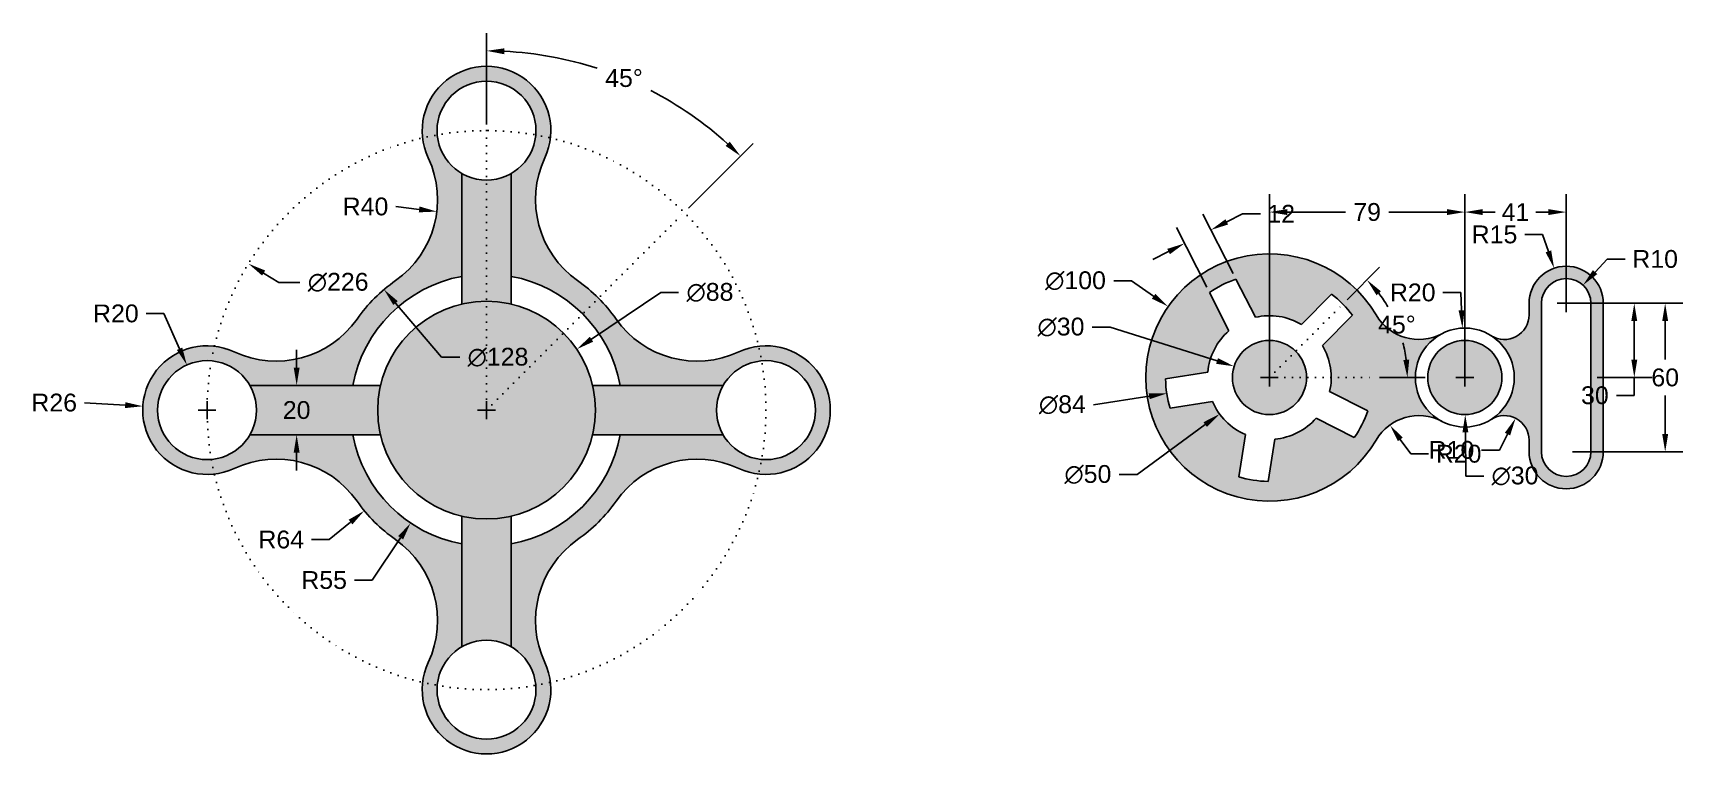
# Model space of a CAD drawing. Header units: millimetres. Extents: x 491 to 5097, y 346 to 928.
# Drawn here: x 491 to 1158, y 500 to 791 of the extents above; entities that cross this region are included whole.
import ezdxf

# ---------------------------------------------------------------- set-up
doc = ezdxf.new("R2010")
doc.units = ezdxf.units.MM
doc.linetypes.add('ACAD_ISO07W100', pattern=[3, 0, -3])
doc.layers.add('dimension', color=160, linetype='Continuous')
doc.styles.get("Standard").update_dxf_attribs({"font": 'arial_0.ttf'})
doc.dimstyles.new('Copy of Standard', dxfattribs={"dimscale": 40, "dimtxt": 0.18, "dimasz": 0.18, "dimexe": 0.18, "dimexo": 0.0625, "dimgap": 0.09, "dimtad": 0, "dimtih": 1, "dimtoh": 1, "dimdec": 0, "dimzin": 0, "dimdsep": 46, "dimtxsty": 'Standard', "dimcen": 0.09, "dimclrd": 5, "dimclre": 5, "dimclrt": 5, "dimadec": 0, "dimazin": 0, "dimtfac": 1, "dimtdec": 0, "dimtofl": 0, "dimtmove": 0, "dimatfit": 3, "dimfxl": 1, "dimtolj": 1, "dimtzin": 0, "dimarcsym": 0})
doc.dimstyles.get("Standard").update_dxf_attribs({"dimscale": 40, "dimtxt": 0.18, "dimasz": 0.18, "dimexe": 0.18, "dimexo": 0.0625, "dimgap": 0.09, "dimtad": 0, "dimtih": 1, "dimtoh": 1, "dimdec": 4, "dimzin": 0, "dimdsep": 46, "dimtxsty": 'Standard', "dimcen": 0.09, "dimclrd": 5, "dimclre": 5, "dimclrt": 5, "dimadec": 0, "dimazin": 0, "dimtfac": 1, "dimtdec": 4, "dimtofl": 0, "dimtmove": 0, "dimatfit": 3, "dimfxl": 1, "dimtolj": 1, "dimtzin": 0, "dimarcsym": 0})

# ---------------------------------------------------------------- blocks, each defined once
blk = doc.blocks.new('*D19')
at = {"layer": 'Defpoints', "color": 0, "transparency": 16777216}
for p in [(746.64, 764.79), (674.02, 752), (753.92, 718.9), (674.02, 639), (674.02, 639)]:
    blk.add_point(p, dxfattribs=at)
at = {"layer": 'dimension', "color": 5, "lineweight": -2, "transparency": 16777216}
for p, q in [((674.02, 754.5), (674.02, 791.45)), ((755.69, 720.67), (781.82, 746.8))]:
    blk.add_line(p, q, dxfattribs=at)
for start, end in [(72.04441, 87.15963), (47.84037, 62.80069)]:
    blk.add_arc((674.02, 639), 145.25, start, end, dxfattribs=at)
at = {"layer": 'dimension', "color": 5, "transparency": 16777216}
for points in [[(681.19, 782.87), (681.24, 785.27), (674.02, 784.25)], [(772.34, 747.54), (770.68, 745.8), (776.73, 741.71)]]:
    blk.add_solid(points, dxfattribs=at)
at = {"layer": 'dimension', "color": 5, "transparency": 16777216, "insert": (729.6, 773.2), "char_height": 7.2, "attachment_point": 5}
blk.add_mtext('\\A1;45°', dxfattribs=at)
blk = doc.blocks.new('*D20')
at = {"layer": 'Defpoints', "color": 0, "transparency": 16777216}
for p in [(632.56, 687.76), (715.47, 590.24)]:
    blk.add_point(p, dxfattribs=at)
at = {"layer": 'dimension', "color": 5, "lineweight": -2, "transparency": 16777216}
for p, q in [((655.85, 660.37), (637.23, 682.28)), ((663.17, 660.37), (655.85, 660.37))]:
    blk.add_line(p, q, dxfattribs=at)
at = {"layer": 'dimension', "color": 5, "transparency": 16777216}
blk.add_solid([(638.14, 683.05), (636.31, 681.5), (632.56, 687.76)], dxfattribs=at)
at = {"layer": 'dimension', "color": 5, "transparency": 16777216, "insert": (678.65, 660.37), "char_height": 7.2, "attachment_point": 5}
blk.add_mtext('\\A1;∅128', dxfattribs=at)
blk = doc.blocks.new('*D21')
at = {"layer": 'Defpoints', "color": 0, "transparency": 16777216}
for p in [(577.76, 698.19), (770.27, 579.81)]:
    blk.add_point(p, dxfattribs=at)
at = {"layer": 'dimension', "color": 5, "lineweight": -2, "transparency": 16777216}
for p, q in [((590.03, 690.65), (583.89, 694.42)), ((598.56, 690.65), (590.03, 690.65))]:
    blk.add_line(p, q, dxfattribs=at)
at = {"layer": 'dimension', "color": 5, "transparency": 16777216}
blk.add_solid([(584.52, 695.44), (583.27, 693.4), (577.76, 698.19)], dxfattribs=at)
at = {"layer": 'dimension', "color": 5, "transparency": 16777216, "insert": (614.03, 690.65), "char_height": 7.2, "attachment_point": 5}
blk.add_mtext('\\A1;∅226', dxfattribs=at)
blk = doc.blocks.new('*D12')
at = {"layer": 'Defpoints', "color": 0, "transparency": 16777216}
for p in [(710.49, 663.62), (637.55, 614.38)]:
    blk.add_point(p, dxfattribs=at)
at = {"layer": 'dimension', "color": 5, "lineweight": -2, "transparency": 16777216}
for p, q in [((744.48, 686.57), (716.45, 667.65)), ((751.68, 686.57), (744.48, 686.57)), ((674.02, 635.4), (674.02, 642.6)), ((670.42, 639), (677.62, 639))]:
    blk.add_line(p, q, dxfattribs=at)
at = {"layer": 'dimension', "color": 5, "transparency": 16777216}
blk.add_solid([(715.78, 668.64), (717.12, 666.65), (710.49, 663.62)], dxfattribs=at)
at = {"layer": 'dimension', "color": 5, "transparency": 16777216, "insert": (764.36, 686.57), "char_height": 7.2, "attachment_point": 5}
blk.add_mtext('\\A1;∅88', dxfattribs=at)
blk = doc.blocks.new('*D13')
at = {"layer": 'Defpoints', "color": 0, "transparency": 16777216}
for p in [(614.21, 724.08), (653.92, 719.28)]:
    blk.add_point(p, dxfattribs=at)
at = {"layer": 'dimension', "color": 5, "lineweight": -2, "transparency": 16777216}
blk.add_line((637.28, 721.29), (646.77, 720.14), dxfattribs=at)
at = {"layer": 'dimension', "color": 5, "transparency": 16777216}
blk.add_solid([(646.92, 721.33), (646.63, 718.95), (653.92, 719.28)], dxfattribs=at)
at = {"layer": 'dimension', "color": 5, "transparency": 16777216, "insert": (625.09, 721.29), "char_height": 7.2, "attachment_point": 5}
blk.add_mtext('\\A1;R40', dxfattribs=at)
blk = doc.blocks.new('*D14')
at = {"layer": 'Defpoints', "color": 0, "transparency": 16777216}
for p in [(674.02, 639), (624.59, 598.34)]:
    blk.add_point(p, dxfattribs=at)
at = {"layer": 'dimension', "color": 5, "lineweight": -2, "transparency": 16777216}
for p, q in [((674.02, 635.4), (674.02, 642.6)), ((670.42, 639), (677.62, 639)), ((610.4, 586.66), (619.03, 593.76)), ((603.2, 586.66), (610.4, 586.66))]:
    blk.add_line(p, q, dxfattribs=at)
at = {"layer": 'dimension', "color": 5, "transparency": 16777216}
blk.add_solid([(618.27, 594.69), (619.8, 592.84), (624.59, 598.34)], dxfattribs=at)
at = {"layer": 'dimension', "color": 5, "transparency": 16777216, "insert": (591.01, 586.66), "char_height": 7.2, "attachment_point": 5}
blk.add_mtext('\\A1;R64', dxfattribs=at)
blk = doc.blocks.new('*D15')
at = {"layer": 'Defpoints', "color": 0, "transparency": 16777216}
for p in [(674.02, 639), (643.31, 593.37)]:
    blk.add_point(p, dxfattribs=at)
at = {"layer": 'dimension', "color": 5, "lineweight": -2, "transparency": 16777216}
for p, q in [((674.02, 635.4), (674.02, 642.6)), ((670.42, 639), (677.62, 639)), ((627.78, 570.28), (639.29, 587.4)), ((620.58, 570.28), (627.78, 570.28))]:
    blk.add_line(p, q, dxfattribs=at)
at = {"layer": 'dimension', "color": 5, "transparency": 16777216}
blk.add_solid([(638.3, 588.07), (640.29, 586.73), (643.31, 593.37)], dxfattribs=at)
at = {"layer": 'dimension', "color": 5, "transparency": 16777216, "insert": (608.35, 570.28), "char_height": 7.2, "attachment_point": 5}
blk.add_mtext('\\A1;R55', dxfattribs=at)
blk = doc.blocks.new('*D16')
at = {"layer": 'Defpoints', "color": 0, "transparency": 16777216}
for p in [(552.84, 657.25), (561.02, 639)]:
    blk.add_point(p, dxfattribs=at)
at = {"layer": 'dimension', "color": 5, "lineweight": -2, "transparency": 16777216}
for p, q in [((536.33, 678.05), (543.53, 678.05)), ((543.53, 678.05), (549.9, 663.82)), ((561.02, 635.4), (561.02, 642.6)), ((557.42, 639), (564.62, 639))]:
    blk.add_line(p, q, dxfattribs=at)
at = {"layer": 'dimension', "color": 5, "transparency": 16777216}
blk.add_solid([(550.99, 664.31), (548.8, 663.33), (552.84, 657.25)], dxfattribs=at)
at = {"layer": 'dimension', "color": 5, "transparency": 16777216, "insert": (524.14, 678.05), "char_height": 7.2, "attachment_point": 5}
blk.add_mtext('\\A1;R20', dxfattribs=at)
blk = doc.blocks.new('*D17')
at = {"layer": 'Defpoints', "color": 0, "transparency": 16777216}
for p in [(535.07, 640.58), (561.02, 639)]:
    blk.add_point(p, dxfattribs=at)
at = {"layer": 'dimension', "color": 5, "lineweight": -2, "transparency": 16777216}
for p, q in [((511.4, 642.02), (527.88, 641.02)), ((561.02, 635.4), (561.02, 642.6)), ((557.42, 639), (564.62, 639))]:
    blk.add_line(p, q, dxfattribs=at)
at = {"layer": 'dimension', "color": 5, "transparency": 16777216}
blk.add_solid([(527.95, 642.21), (527.81, 639.82), (535.07, 640.58)], dxfattribs=at)
at = {"layer": 'dimension', "color": 5, "transparency": 16777216, "insert": (499.2, 642.02), "char_height": 7.2, "attachment_point": 5}
blk.add_mtext('\\A1;R26', dxfattribs=at)
blk = doc.blocks.new('*D18')
at = {"layer": 'Defpoints', "color": 0, "transparency": 16777216}
for p in [(578.34, 649), (578.34, 629), (597.24, 629)]:
    blk.add_point(p, dxfattribs=at)
at = {"layer": 'dimension', "color": 5, "lineweight": -2, "transparency": 16777216}
for p, q in [((597.24, 656.2), (597.24, 663.4)), ((580.84, 649), (604.44, 649)), ((580.84, 629), (604.44, 629)), ((597.24, 621.8), (597.24, 614.6))]:
    blk.add_line(p, q, dxfattribs=at)
at = {"layer": 'dimension', "color": 5, "transparency": 16777216}
for points in [[(596.04, 656.2), (598.44, 656.2), (597.24, 649)], [(596.04, 621.8), (598.44, 621.8), (597.24, 629)]]:
    blk.add_solid(points, dxfattribs=at)
at = {"layer": 'dimension', "color": 5, "transparency": 16777216, "insert": (597.24, 639), "char_height": 7.2, "attachment_point": 5}
blk.add_mtext('\\A1;20', dxfattribs=at)
blk = doc.blocks.new('*D40')
at = {"layer": 'Defpoints', "color": 0, "transparency": 16777216}
for p in [(1020.28, 681.88), (1044.48, 666.63), (990.58, 652.18), (990.58, 652.18), (1032.58, 652.18)]:
    blk.add_point(p, dxfattribs=at)
at = {"layer": 'dimension', "color": 5, "lineweight": -2, "transparency": 16777216}
for p, q in [((1022.05, 683.65), (1035.13, 696.73)), ((1035.08, 652.18), (1053.58, 652.18))]:
    blk.add_line(p, q, dxfattribs=at)
for start, end in [(30.85146, 37.60195), (7.39805, 14.62862)]:
    blk.add_arc((990.58, 652.18), 55.8, start, end, dxfattribs=at)
at = {"layer": 'dimension', "color": 5, "transparency": 16777216}
for points in [[(1033.89, 685.44), (1035.69, 687.02), (1030.04, 691.64)], [(1047.12, 659.45), (1044.72, 659.29), (1046.38, 652.18)]]:
    blk.add_solid(points, dxfattribs=at)
at = {"layer": 'dimension', "color": 5, "transparency": 16777216, "insert": (1042.14, 673.54), "char_height": 7.2, "attachment_point": 5}
blk.add_mtext('\\A1;45°', dxfattribs=at)
blk = doc.blocks.new('*D41')
at = {"layer": 'Defpoints', "color": 0, "transparency": 16777216}
for p in [(949.64, 680.89), (1031.52, 623.48)]:
    blk.add_point(p, dxfattribs=at)
at = {"layer": 'dimension', "color": 5, "lineweight": -2, "transparency": 16777216}
for p, q in [((927.63, 691.28), (934.83, 691.28)), ((934.83, 691.28), (943.75, 685.02)), ((990.58, 648.58), (990.58, 655.78)), ((986.98, 652.18), (994.18, 652.18))]:
    blk.add_line(p, q, dxfattribs=at)
at = {"layer": 'dimension', "color": 5, "transparency": 16777216}
blk.add_solid([(944.44, 686), (943.06, 684.04), (949.64, 680.89)], dxfattribs=at)
at = {"layer": 'dimension', "color": 5, "transparency": 16777216, "insert": (912.17, 691.28), "char_height": 7.2, "attachment_point": 5}
blk.add_mtext('\\A1;∅100', dxfattribs=at)
blk = doc.blocks.new('*D42')
at = {"layer": 'Defpoints', "color": 0, "transparency": 16777216}
for p in [(976.28, 656.71), (1004.89, 647.66)]:
    blk.add_point(p, dxfattribs=at)
at = {"layer": 'dimension', "color": 5, "lineweight": -2, "transparency": 16777216}
for p, q in [((918.96, 672.55), (926.16, 672.55)), ((926.16, 672.55), (969.42, 658.88)), ((990.58, 648.58), (990.58, 655.78)), ((986.98, 652.18), (994.18, 652.18))]:
    blk.add_line(p, q, dxfattribs=at)
at = {"layer": 'dimension', "color": 5, "transparency": 16777216}
blk.add_solid([(969.78, 660.02), (969.05, 657.73), (976.28, 656.71)], dxfattribs=at)
at = {"layer": 'dimension', "color": 5, "transparency": 16777216, "insert": (906.3, 672.55), "char_height": 7.2, "attachment_point": 5}
blk.add_mtext('\\A1;∅30', dxfattribs=at)
blk = doc.blocks.new('*D43')
at = {"layer": 'Defpoints', "color": 0, "transparency": 16777216}
for p in [(1032.09, 658.63), (949.08, 645.74)]:
    blk.add_point(p, dxfattribs=at)
at = {"layer": 'dimension', "color": 5, "lineweight": -2, "transparency": 16777216}
for p, q in [((990.58, 648.58), (990.58, 655.78)), ((986.98, 652.18), (994.18, 652.18)), ((919.51, 641.15), (941.97, 644.63))]:
    blk.add_line(p, q, dxfattribs=at)
at = {"layer": 'dimension', "color": 5, "transparency": 16777216}
blk.add_solid([(941.78, 645.82), (942.15, 643.45), (949.08, 645.74)], dxfattribs=at)
at = {"layer": 'dimension', "color": 5, "transparency": 16777216, "insert": (906.86, 641.15), "char_height": 7.2, "attachment_point": 5}
blk.add_mtext('\\A1;∅84', dxfattribs=at)
blk = doc.blocks.new('*D44')
at = {"layer": 'Defpoints', "color": 0, "transparency": 16777216}
for p in [(1010.75, 666.96), (970.42, 637.41)]:
    blk.add_point(p, dxfattribs=at)
at = {"layer": 'dimension', "color": 5, "lineweight": -2, "transparency": 16777216}
for p, q in [((990.58, 648.58), (990.58, 655.78)), ((986.98, 652.18), (994.18, 652.18)), ((937.04, 612.96), (964.61, 633.15)), ((929.84, 612.96), (937.04, 612.96))]:
    blk.add_line(p, q, dxfattribs=at)
at = {"layer": 'dimension', "color": 5, "transparency": 16777216}
blk.add_solid([(963.9, 634.12), (965.32, 632.19), (970.42, 637.41)], dxfattribs=at)
at = {"layer": 'dimension', "color": 5, "transparency": 16777216, "insert": (917.18, 612.96), "char_height": 7.2, "attachment_point": 5}
blk.add_mtext('\\A1;∅50', dxfattribs=at)
blk = doc.blocks.new('*D45')
at = {"layer": 'Defpoints', "color": 0, "transparency": 16777216}
for p in [(1039.3, 633.02), (1050.97, 616.78)]:
    blk.add_point(p, dxfattribs=at)
at = {"layer": 'dimension', "color": 5, "lineweight": -2, "transparency": 16777216}
for p, q in [((1047.7, 621.33), (1043.5, 627.17)), ((1054.9, 621.33), (1047.7, 621.33))]:
    blk.add_line(p, q, dxfattribs=at)
at = {"layer": 'dimension', "color": 5, "transparency": 16777216}
blk.add_solid([(1044.47, 627.87), (1042.52, 626.47), (1039.3, 633.02)], dxfattribs=at)
at = {"layer": 'dimension', "color": 5, "transparency": 16777216, "insert": (1067.09, 621.33), "char_height": 7.2, "attachment_point": 5}
blk.add_mtext('\\A1;R20', dxfattribs=at)
blk = doc.blocks.new('*D46')
at = {"layer": 'Defpoints', "color": 0, "transparency": 16777216}
for p in [(1068.62, 672.16), (1069.58, 652.18)]:
    blk.add_point(p, dxfattribs=at)
at = {"layer": 'dimension', "color": 5, "lineweight": -2, "transparency": 16777216}
for p, q in [((1060.72, 686.54), (1067.92, 686.54)), ((1067.92, 686.54), (1068.27, 679.35)), ((1069.58, 648.58), (1069.58, 655.78)), ((1065.98, 652.18), (1073.18, 652.18))]:
    blk.add_line(p, q, dxfattribs=at)
at = {"layer": 'dimension', "color": 5, "transparency": 16777216}
blk.add_solid([(1069.47, 679.41), (1067.07, 679.29), (1068.62, 672.16)], dxfattribs=at)
at = {"layer": 'dimension', "color": 5, "transparency": 16777216, "insert": (1048.53, 686.54), "char_height": 7.2, "attachment_point": 5}
blk.add_mtext('\\A1;R20', dxfattribs=at)
blk = doc.blocks.new('*D47')
at = {"layer": 'Defpoints', "color": 0, "transparency": 16777216}
for p in [(1105.71, 696.37), (1110.58, 682.18)]:
    blk.add_point(p, dxfattribs=at)
at = {"layer": 'dimension', "color": 5, "lineweight": -2, "transparency": 16777216}
for p, q in [((1093.83, 709.99), (1101.03, 709.99)), ((1101.03, 709.99), (1103.37, 703.18)), ((1106.98, 682.18), (1114.18, 682.18)), ((1110.58, 678.58), (1110.58, 685.78))]:
    blk.add_line(p, q, dxfattribs=at)
at = {"layer": 'dimension', "color": 5, "transparency": 16777216}
blk.add_solid([(1104.51, 703.57), (1102.24, 702.79), (1105.71, 696.37)], dxfattribs=at)
at = {"layer": 'dimension', "color": 5, "transparency": 16777216, "insert": (1081.6, 709.99), "char_height": 7.2, "attachment_point": 5}
blk.add_mtext('\\A1;R15', dxfattribs=at)
blk = doc.blocks.new('*D48')
at = {"layer": 'Defpoints', "color": 0, "transparency": 16777216}
for p in [(1117.38, 689.52), (1110.58, 682.18)]:
    blk.add_point(p, dxfattribs=at)
at = {"layer": 'dimension', "color": 5, "lineweight": -2, "transparency": 16777216}
for p, q in [((1127.16, 700.08), (1122.27, 694.8)), ((1134.36, 700.08), (1127.16, 700.08)), ((1106.98, 682.18), (1114.18, 682.18)), ((1110.58, 678.58), (1110.58, 685.78))]:
    blk.add_line(p, q, dxfattribs=at)
at = {"layer": 'dimension', "color": 5, "transparency": 16777216}
blk.add_solid([(1121.39, 695.62), (1123.15, 693.99), (1117.38, 689.52)], dxfattribs=at)
at = {"layer": 'dimension', "color": 5, "transparency": 16777216, "insert": (1146.55, 700.08), "char_height": 7.2, "attachment_point": 5}
blk.add_mtext('\\A1;R10', dxfattribs=at)
blk = doc.blocks.new('*D49')
at = {"layer": 'Defpoints', "color": 0, "transparency": 16777216}
for p in [(1090.1, 635.73), (1085.58, 626.81)]:
    blk.add_point(p, dxfattribs=at)
at = {"layer": 'dimension', "color": 5, "lineweight": -2, "transparency": 16777216}
for p, q in [((1083.59, 622.88), (1086.85, 629.3)), ((1076.39, 622.88), (1083.59, 622.88))]:
    blk.add_line(p, q, dxfattribs=at)
at = {"layer": 'dimension', "color": 5, "transparency": 16777216}
blk.add_solid([(1085.78, 629.85), (1087.92, 628.76), (1090.1, 635.73)], dxfattribs=at)
at = {"layer": 'dimension', "color": 5, "transparency": 16777216, "insert": (1064.2, 622.88), "char_height": 7.2, "attachment_point": 5}
blk.add_mtext('\\A1;R10', dxfattribs=at)
blk = doc.blocks.new('*D50')
at = {"layer": 'Defpoints', "color": 0, "transparency": 16777216}
for p in [(1069.42, 667.18), (1069.75, 637.18)]:
    blk.add_point(p, dxfattribs=at)
at = {"layer": 'dimension', "color": 5, "lineweight": -2, "transparency": 16777216}
for p, q in [((1069.58, 648.58), (1069.58, 655.78)), ((1065.98, 652.18), (1073.18, 652.18)), ((1070.02, 612.36), (1069.83, 629.98)), ((1077.22, 612.36), (1070.02, 612.36))]:
    blk.add_line(p, q, dxfattribs=at)
at = {"layer": 'dimension', "color": 5, "transparency": 16777216}
blk.add_solid([(1071.03, 630), (1068.63, 629.97), (1069.75, 637.18)], dxfattribs=at)
at = {"layer": 'dimension', "color": 5, "transparency": 16777216, "insert": (1089.88, 612.36), "char_height": 7.2, "attachment_point": 5}
blk.add_mtext('\\A1;∅30', dxfattribs=at)
blk = doc.blocks.new('*D51')
at = {"layer": 'Defpoints', "color": 0, "transparency": 16777216}
for p in [(1110.58, 682.18), (1110.58, 622.18), (1150.61, 622.18)]:
    blk.add_point(p, dxfattribs=at)
at = {"layer": 'dimension', "color": 5, "lineweight": -2, "transparency": 16777216}
for p, q in [((1113.08, 682.18), (1157.81, 682.18)), ((1150.61, 674.98), (1150.61, 659.46)), ((1150.61, 629.38), (1150.61, 644.91)), ((1113.08, 622.18), (1157.81, 622.18))]:
    blk.add_line(p, q, dxfattribs=at)
at = {"layer": 'dimension', "color": 5, "transparency": 16777216}
for points in [[(1149.41, 674.98), (1151.81, 674.98), (1150.61, 682.18)], [(1149.41, 629.38), (1151.81, 629.38), (1150.61, 622.18)]]:
    blk.add_solid(points, dxfattribs=at)
at = {"layer": 'dimension', "color": 5, "transparency": 16777216, "insert": (1150.61, 652.18), "char_height": 7.2, "attachment_point": 5}
blk.add_mtext('\\A1;60', dxfattribs=at)
blk = doc.blocks.new('*D39')
at = {"layer": 'Defpoints', "color": 0, "transparency": 16777216}
for p in [(1110.58, 719.06), (1110.58, 682.18), (1069.58, 652.18)]:
    blk.add_point(p, dxfattribs=at)
at = {"layer": 'dimension', "color": 5, "lineweight": -2, "transparency": 16777216}
for p, q in [((1069.58, 654.68), (1069.58, 726.26)), ((1110.58, 684.68), (1110.58, 726.26)), ((1076.78, 719.06), (1081.88, 719.06)), ((1103.38, 719.06), (1098.29, 719.06))]:
    blk.add_line(p, q, dxfattribs=at)
at = {"layer": 'dimension', "color": 5, "transparency": 16777216}
for points in [[(1076.78, 720.26), (1076.78, 717.86), (1069.58, 719.06)], [(1103.38, 720.26), (1103.38, 717.86), (1110.58, 719.06)]]:
    blk.add_solid(points, dxfattribs=at)
at = {"layer": 'dimension', "color": 5, "transparency": 16777216, "insert": (1090.08, 719.06), "char_height": 7.2, "attachment_point": 5}
blk.add_mtext('\\A1;41', dxfattribs=at)
blk = doc.blocks.new('*D52')
at = {"layer": 'Defpoints', "color": 0, "transparency": 16777216}
for p in [(990.58, 719.06), (990.58, 652.18), (1069.58, 652.18)]:
    blk.add_point(p, dxfattribs=at)
at = {"layer": 'dimension', "color": 5, "lineweight": -2, "transparency": 16777216}
for p, q in [((990.58, 654.68), (990.58, 726.26)), ((1069.58, 654.68), (1069.58, 726.26)), ((997.78, 719.06), (1021.35, 719.06)), ((1062.38, 719.06), (1038.82, 719.06))]:
    blk.add_line(p, q, dxfattribs=at)
at = {"layer": 'dimension', "color": 5, "transparency": 16777216}
for points in [[(997.78, 720.26), (997.78, 717.86), (990.58, 719.06)], [(1062.38, 720.26), (1062.38, 717.86), (1069.58, 719.06)]]:
    blk.add_solid(points, dxfattribs=at)
at = {"layer": 'dimension', "color": 5, "transparency": 16777216, "insert": (1030.08, 719.06), "char_height": 7.2, "attachment_point": 5}
blk.add_mtext('\\A1;79', dxfattribs=at)
blk = doc.blocks.new('*D53')
at = {"layer": 'Defpoints', "color": 0, "transparency": 16777216}
for p in [(1110.58, 682.18), (1120.58, 652.18), (1138.12, 652.18)]:
    blk.add_point(p, dxfattribs=at)
at = {"layer": 'dimension', "color": 5, "lineweight": -2, "transparency": 16777216}
for p, q in [((1113.08, 682.18), (1145.32, 682.18)), ((1138.12, 674.98), (1138.12, 659.38)), ((1123.08, 652.18), (1145.32, 652.18)), ((1138.12, 652.18), (1138.12, 644.98)), ((1138.12, 644.98), (1130.92, 644.98))]:
    blk.add_line(p, q, dxfattribs=at)
at = {"layer": 'dimension', "color": 5, "transparency": 16777216}
for points in [[(1136.92, 674.98), (1139.32, 674.98), (1138.12, 682.18)], [(1136.92, 659.38), (1139.32, 659.38), (1138.12, 652.18)]]:
    blk.add_solid(points, dxfattribs=at)
at = {"layer": 'dimension', "color": 5, "transparency": 16777216, "insert": (1122.18, 644.98), "char_height": 7.2, "attachment_point": 5}
blk.add_mtext('\\A1;30', dxfattribs=at)
blk = doc.blocks.new('*D54')
at = {"layer": 'Defpoints', "color": 0, "transparency": 16777216}
for p in [(966.92, 711.84), (977.06, 691.95), (966.37, 686.5)]:
    blk.add_point(p, dxfattribs=at)
at = {"layer": 'dimension', "color": 5, "lineweight": -2, "transparency": 16777216}
for p, q in [((975.92, 694.17), (963.65, 718.25)), ((973.34, 715.11), (979.75, 718.37)), ((979.75, 718.37), (986.95, 718.37)), ((965.23, 688.73), (952.96, 712.8)), ((949.81, 703.12), (943.4, 699.85))]:
    blk.add_line(p, q, dxfattribs=at)
at = {"layer": 'dimension', "color": 5, "transparency": 16777216}
for points in [[(972.79, 716.17), (973.88, 714.04), (966.92, 711.84)], [(949.27, 704.19), (950.36, 702.05), (956.23, 706.39)]]:
    blk.add_solid(points, dxfattribs=at)
at = {"layer": 'dimension', "color": 5, "transparency": 16777216, "insert": (995.33, 718.37), "char_height": 7.2, "attachment_point": 5}
blk.add_mtext('\\A1;12', dxfattribs=at)

msp = doc.modelspace()

# ---------------------------------------------------------------- hatches: boundary and pattern name
h = msp.add_hatch(color=256)
h.dxf.hatch_style = 1
h.set_gradient(color1=(137, 250, 214), color2=(241, 235, 31), tint=1)
h.paths.add_polyline_path([(697.57693, 741.00281, 1.570355384), (650.45743, 741.00281, -0.363569041), (637.21378, 691.35942, 0.086579906), (621.65775, 675.8034, -0.363569041), (572.01436, 662.55975, 1.570355384), (572.01436, 615.44024, -0.363569041), (621.65775, 602.1966, 0.086579906), (637.21378, 586.64057, -0.363569041), (650.45743, 536.99718, 1.570355384), (697.57693, 536.99718, -0.363569041), (710.82058, 586.64057, 0.086579906), (726.37661, 602.1966, -0.363569041), (776.02, 615.44024, 1.570355384), (776.02, 662.55975, -0.363569041), (726.37661, 675.8034, 0.086579906), (710.82058, 691.35942, -0.363569041)])
h.paths.add_polyline_path([(664.01718, 734.67949, -0.267949192), (654.01718, 752, -1), (694.01718, 752, -0.267949192), (684.01718, 734.67949), (684.01718, 693.08327, -0.310740947), (728.10045, 649), (769.69667, 649, -0.767326988), (807.01718, 639, -0.767326988), (769.69667, 629), (728.10045, 629, -0.310740947), (684.01718, 584.91673), (684.01718, 543.3205, -0.267949192), (694.01718, 526, -1), (654.01718, 526, -0.267949192), (664.01718, 543.3205), (664.01718, 584.91673, -0.310740947), (619.93391, 629), (578.33769, 629, -0.767326988), (541.01718, 639, -0.767326988), (578.33769, 649), (619.93391, 649, -0.310740947), (664.01718, 693.08327)], flags=16)
h.paths.add_polyline_path([(718.01718, 639, -1), (630.01718, 639, -1)], flags=0)
h = msp.add_hatch(color=256)
h.dxf.hatch_style = 1
h.set_gradient(color1=(242, 103, 34), tint=1, name='SPHERICAL')
h.paths.add_polyline_path([(630.01718, 639, 1), (718.01718, 639, 1)])
h.paths.add_polyline_path([(684.01718, 734.67949, -0.267949192), (664.01718, 734.67949), (664.01718, 681.84857, -0.115142943), (684.01718, 681.84857)])
h.paths.add_polyline_path([(630.01718, 639, -0.057381907), (631.16861, 649), (578.33769, 649, -0.131652498), (581.01718, 639, -0.131652498), (578.33769, 629), (631.16861, 629, -0.057381907)])
h.paths.add_polyline_path([(684.01718, 596.15143, -0.115142943), (664.01718, 596.15143), (664.01718, 543.3205, -0.267949192), (684.01718, 543.3205)])
h.paths.add_polyline_path([(767.01718, 639, -0.131652498), (769.69667, 649), (716.86575, 649, -0.057381907), (718.01718, 639, -0.057381907), (716.86575, 629), (769.69667, 629, -0.131652498)])
h = msp.add_hatch(color=256)
h.dxf.hatch_style = 1
h.set_gradient(color1=(137, 250, 214), color2=(89, 164, 10), tint=1)
h.paths.add_polyline_path([(1033.71621, 626.89428, -0.400726433), (1060.27633, 634.48109, -0.278580719), (1049.5833, 652.18364, -0.278580719), (1060.27633, 669.8862, -0.400726433), (1033.71621, 677.473, 3.682690862)])
h.paths.add_polyline_path([(1015.73453, 685.82016, -0.07179677), (1024.21981, 677.33488), (1011.98694, 665.102, -0.19540804), (1014.93136, 646.51164), (1030.34569, 638.65765, -0.07179677), (1024.8978, 627.96557), (1009.48348, 635.81956, -0.19540804), (992.71287, 627.27451), (990.00657, 610.1876, -0.07179677), (978.15431, 612.06481), (980.86061, 629.15172, -0.19540804), (967.55138, 642.46095), (950.46447, 639.75465, -0.07179677), (948.58726, 651.60691), (965.67416, 654.31321, -0.19540804), (974.21922, 671.08382), (966.36523, 686.49814, -0.07179677), (977.0573, 691.94603), (984.91129, 676.53171, -0.19540804), (1003.50166, 673.58728)], flags=16)
h.paths.add_polyline_path([(1005.5833, 652.18364, -1), (975.5833, 652.18364, -1)], flags=0)
h.paths.add_polyline_path([(1125.5833, 682.18364, 1), (1095.5833, 682.18364), (1095.5833, 677.5608, -0.590403197), (1080.24996, 669.10174, -0.257542744), (1089.5833, 652.18364, -0.257542744), (1080.24996, 635.26554, -0.590403197), (1095.5833, 626.80649), (1095.5833, 622.18364, 1), (1125.5833, 622.18364)])
h.paths.add_polyline_path([(1100.5833, 682.18364, -1), (1120.5833, 682.18364), (1120.5833, 622.18364, -1), (1100.5833, 622.18364)], flags=16)
h = msp.add_hatch(color=256)
h.dxf.hatch_style = 1
h.set_gradient(color1=(169, 83, 160), tint=1, name='SPHERICAL')
h.paths.add_polyline_path([(1005.5833, 652.18364), (990.5833, 652.18364), (1001.1899, 662.79024, 0.668178638), (975.5833, 652.18364, 1)])
h.paths.add_polyline_path([(1001.1899, 662.79024), (990.5833, 652.18364), (1005.5833, 652.18364, 0.198912367)], flags=17)
h = msp.add_hatch(color=256)
h.dxf.hatch_style = 1
h.set_gradient(color1=(169, 83, 160), tint=1, name='SPHERICAL')
h.paths.add_polyline_path([(1084.5833, 652.18364), (1069.5833, 652.18364), (1080.1899, 662.79024, 0.668178638), (1054.5833, 652.18364, 1)])
h.paths.add_polyline_path([(1080.1899, 662.79024), (1069.5833, 652.18364), (1084.5833, 652.18364, 0.198912367)], flags=17)

# ---------------------------------------------------------------- linework, layer by layer
at = {"linetype": 'ACAD_ISO07W100'}
for p, q in [((674.01718, 752), (674.01718, 639)), ((674.01718, 639), (753.92025, 718.90306)), ((990.5833, 652.18364), (1020.28178, 681.88213)), ((990.5833, 652.18364), (1032.5833, 652.18364))]:
    msp.add_line(p, q, dxfattribs=at)
for p, q in [((664.01718, 734.67949), (664.01718, 681.84857)), ((684.01718, 734.67949), (684.01718, 681.84857)), ((984.91129, 676.53171), (977.0573, 691.94603)), ((974.21922, 671.08382), (966.36523, 686.49814)), ((1003.50166, 673.58728), (1015.73453, 685.82016)), ((1095.5833, 682.18364), (1095.5833, 677.5608)), ((1100.5833, 682.18364), (1100.5833, 622.18364)), ((1120.5833, 682.18364), (1120.5833, 622.18364)), ((1125.5833, 682.18364), (1125.5833, 622.18364)), ((1011.98694, 665.102), (1024.21981, 677.33488)), ((965.67416, 654.31321), (948.58726, 651.60691)), ((578.33769, 649), (631.16861, 649)), ((769.69667, 649), (716.86575, 649)), ((967.55138, 642.46095), (950.46447, 639.75465)), ((1014.93136, 646.51164), (1030.34569, 638.65765)), ((1009.48348, 635.81956), (1024.8978, 627.96557)), ((578.33769, 629), (631.16861, 629)), ((769.69667, 629), (716.86575, 629)), ((980.86061, 629.15172), (978.15431, 612.06481)), ((992.71287, 627.27451), (990.00657, 610.1876)), ((1095.5833, 626.80649), (1095.5833, 622.18364)), ((664.01718, 543.3205), (664.01718, 596.15143)), ((684.01718, 543.3205), (684.01718, 596.15143))]:
    msp.add_line(p, q)
for centre, radius in [((674.01718, 752), 20), ((674.01718, 639), 44), ((990.5833, 652.18364), 15), ((1069.5833, 652.18364), 20), ((1069.5833, 652.18364), 15), ((561.01718, 639), 20), ((787.01718, 639), 20), ((674.01718, 526), 20)]:
    msp.add_circle(centre, radius)
msp.add_circle((674.01718, 639), 113, dxfattribs=at)
for centre, radius, start, end in [((674.01718, 752), 26, 334.97784847, 205.02215153), ((614.21165, 724.08407), 40, 305.10335309, 25.02215153), ((733.82271, 724.08407), 40, 154.97784847, 234.89664691), ((990.5833, 652.18364), 50, 30.38362833, 329.61637167), ((1110.5833, 682.18364), 15, 0, 180), ((674.01718, 639), 55, 100.4756817, 169.5243183), ((674.01718, 639), 64, 125.10335309, 144.89664691), ((674.01718, 639), 55, 10.4756817, 79.5243183), ((674.01718, 639), 64, 35.10335309, 54.89664691), ((990.5833, 652.18364), 42, 108.7867893, 125.2132107), ((1110.5833, 682.18364), 10, 0, 180), ((990.5833, 652.18364), 42, 36.7867893, 53.2132107), ((588.93311, 698.80552), 40, 244.97784847, 324.89664691), ((759.10125, 698.80552), 40, 215.10335309, 295.02215153), ((990.5833, 652.18364), 25, 58.88654036, 103.11345964), ((1050.96937, 687.58875), 20, 210.38362833, 297.73275289), ((1085.5833, 677.5608), 10, 237.76904736, 0), ((990.5833, 652.18364), 25, 130.88654036, 175.11345964), ((561.01718, 639), 26, 64.97784847, 295.02215153), ((787.01718, 639), 26, 244.97784847, 115.02215153), ((990.5833, 652.18364), 25, 346.88654036, 31.11345964), ((990.5833, 652.18364), 42, 180.7867893, 197.2132107), ((990.5833, 652.18364), 25, 202.88654036, 247.11345964), ((990.5833, 652.18364), 25, 274.88654036, 319.11345964), ((990.5833, 652.18364), 42, 324.7867893, 341.2132107), ((1050.96937, 616.77853), 20, 62.26724711, 149.61637167), ((1085.5833, 626.80649), 10, 0, 122.23095264), ((674.01718, 639), 55, 190.4756817, 259.5243183), ((674.01718, 639), 55, 280.4756817, 349.5243183), ((1110.5833, 622.18364), 15, 180, 0), ((1110.5833, 622.18364), 10, 180, 0), ((588.93311, 579.19447), 40, 35.10335309, 115.02215153), ((759.10125, 579.19447), 40, 64.97784847, 144.89664691), ((990.5833, 652.18364), 42, 252.7867893, 269.2132107), ((674.01718, 639), 64, 215.10335309, 234.89664691), ((674.01718, 639), 64, 305.10335309, 324.89664691), ((614.21165, 553.91593), 40, 334.97784847, 54.89664691), ((733.82271, 553.91593), 40, 125.10335309, 205.02215153), ((674.01718, 526), 26, 154.97784847, 25.02215153)]:
    msp.add_arc(centre, radius, start, end)

# ---------------------------------------------------------------- dimensions: what is measured, and where the dimension line sits
at = {"layer": 'dimension'}
for base, line1, line2, dimstyle, picture, middle in [((746.64369, 764.79281), ((674.01718, 639), (753.92025, 718.90306)), ((674.01718, 752), (674.01718, 639)), 'Copy of Standard', '*D19', (729.60311, 773.19629)), ((1044.48266, 666.62593), ((990.5833, 652.18364), (1032.5833, 652.18364)), ((990.5833, 652.18364), (1020.28178, 681.88213)), 'Standard', '*D40', (1042.13645, 673.53765))]:
    dim = msp.add_angular_dim_2l(base=base, line1=line1, line2=line2, dimstyle=dimstyle, dxfattribs=at)
    dim.commit()
    dim.dimension.update_dxf_attribs({"geometry": picture, "text_midpoint": middle})
for center, mpoint, picture, middle in [((614.21165, 724.08407), (653.92158, 719.27554), '*D13', (637.28313, 721.29031)), ((561.01718, 639), (552.84193, 657.25281), '*D16', (524.13652, 678.05147)), ((561.01718, 639), (535.06518, 640.57913), '*D17', (511.4, 642.01912)), ((674.01718, 639), (624.5948, 598.33762), '*D14', (591.01437, 586.66031)), ((674.01718, 639), (643.31178, 593.36911), '*D15', (608.34706, 570.28197)), ((1085.5833, 626.80649), (1090.1045, 635.72605), '*D49', (1064.20406, 622.88188)), ((1050.96937, 616.77853), (1039.29511, 633.01773), '*D45', (1067.09048, 621.32551))]:
    dim = msp.add_radius_dim(center=center, mpoint=mpoint, dimstyle='Copy of Standard', dxfattribs=at)
    dim.commit()
    dim.dimension.update_dxf_attribs({"geometry": picture, "text_midpoint": middle, "dimtype": 164})
dim = msp.add_aligned_dim(p1=(966.36523, 686.49814), p2=(977.0573, 691.94603), distance=22.32422, dimstyle='Copy of Standard', dxfattribs=at)
dim.commit()
dim.dimension.update_dxf_attribs({"geometry": '*D54', "text_midpoint": (995.33399, 718.37452)})
for base, p2, picture, middle in [((990.5833, 719.05797), (990.5833, 652.18364), '*D52', (1030.0833, 719.05797)), ((1110.5833, 719.05797), (1110.5833, 682.18364), '*D39', (1090.0833, 719.05797))]:
    dim = msp.add_linear_dim(base=base, p1=(1069.5833, 652.18364), p2=p2, dimstyle='Copy of Standard', dxfattribs=at)
    dim.commit()
    dim.dimension.update_dxf_attribs({"geometry": picture, "text_midpoint": middle})
for center, mpoint, picture, middle in [((1110.5833, 682.18364), (1105.71034, 696.37005), '*D47', (1081.6031, 709.98901)), ((1110.5833, 682.18364), (1117.37861, 689.5201), '*D48', (1146.55377, 700.08461)), ((1069.5833, 652.18364), (1068.6152, 672.1602), '*D46', (1048.52827, 686.54332))]:
    dim = msp.add_radius_dim(center=center, mpoint=mpoint, dimstyle='Copy of Standard', dxfattribs=at)
    dim.commit()
    dim.dimension.update_dxf_attribs({"geometry": picture, "text_midpoint": middle})
for p1, p2, picture, middle in [((770.2739, 579.80841), (577.76046, 698.19158), '*D21', (614.0268, 690.64858)), ((1031.52339, 623.47984), (949.6432, 680.88744), '*D41', (912.16852, 691.2754)), ((715.46995, 590.23866), (632.56441, 687.76133), '*D20', (678.64625, 660.37466)), ((637.54917, 614.38122), (710.48519, 663.61877), '*D12', (764.36148, 686.56824)), ((1004.88541, 647.66151), (976.28119, 656.70577), '*D42', (906.30193, 672.55236)), ((1069.41911, 667.18274), (1069.74748, 637.18454), '*D50', (1089.88064, 612.35679)), ((1010.75058, 666.95796), (970.41601, 637.40932), '*D44', (917.18179, 612.96076)), ((1032.08574, 658.62937), (949.08086, 645.73791), '*D43', (919.51452, 641.14598))]:
    dim = msp.add_diameter_dim_2p(p1=p1, p2=p2, dimstyle='Copy of Standard', dxfattribs=at)
    dim.commit()
    dim.dimension.update_dxf_attribs({"geometry": picture, "text_midpoint": middle, "dimtype": 163})
for base, p1, p2, picture, middle in [((1150.61081, 622.18364), (1110.5833, 682.18364), (1110.5833, 622.18364), '*D51', (1150.61081, 652.18364)), ((1138.11912, 652.18364), (1110.5833, 682.18364), (1120.5833, 652.18364), '*D53', (1122.17696, 644.98364)), ((597.23648, 629), (578.33769, 649), (578.33769, 629), '*D18', (597.23648, 639))]:
    dim = msp.add_linear_dim(base=base, p1=p1, p2=p2, angle=90, dimstyle='Copy of Standard', dxfattribs=at)
    dim.commit()
    dim.dimension.update_dxf_attribs({"geometry": picture, "text_midpoint": middle})

doc.saveas('drawing.dxf')
